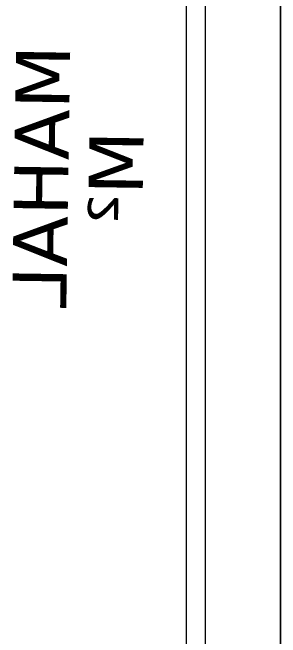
# Model space of a CAD drawing. Header units: millimetres. Extents: x 43168.9 to 43194.6, y -25545.1 to -25543.4.
# Drawn here: x 43170.0388 to 43170.0959, y -25544.6173 to -25544.4841 of the extents above; entities that cross this region are included whole.
import ezdxf
from ezdxf.enums import TextEntityAlignment as Align

# ---------------------------------------------------------------- set-up
doc = ezdxf.new("R2010")
doc.units = ezdxf.units.MM
doc.header["$LTSCALE"] = 200
doc.layers.add('pafta_sgh', color=11, linetype='Continuous')
doc.styles.add('text1', font='VERDANA.TTF')

msp = doc.modelspace()

# ---------------------------------------------------------------- linework, layer by layer
at = {"layer": 'pafta_sgh'}
for p, q in [((43170.09588, -25544.97), (43170.09588, -25543.51)), ((43170.09588, -25543.51), (43170.09588, -25544.97)), ((43170.07988, -25544.954), (43170.07988, -25543.526)), ((43170.07588, -25544.95), (43170.07588, -25543.53))]:
    msp.add_line(p, q, dxfattribs=at)

# ---------------------------------------------------------------- texts
at = {"color": 7, "style": 'text1', "text_generation_flag": 4}
for tag, text, height, p in [('MAHAL', '', 0.01154, (43170.04491, -25544.51905)), ('M²', 'm²', 0.011537, (43170.06071, -25544.51929))]:
    msp.add_attdef(tag, text=text, height=height, rotation=269.1301, dxfattribs=at).set_placement(p, align=Align.MIDDLE)

doc.saveas('drawing.dxf')
